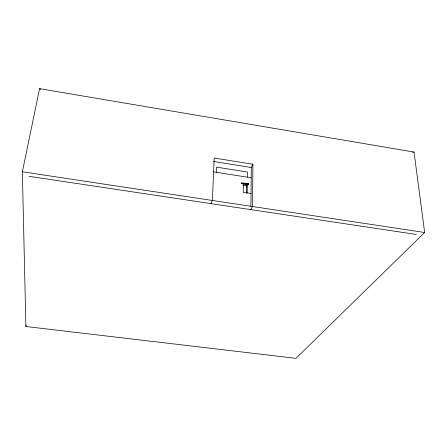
<?xml version="1.0" encoding="UTF-8"?>
<svg xmlns="http://www.w3.org/2000/svg" width="447" height="447" viewBox="0 0 447 447"><rect width="100%" height="100%" fill="white"/><g stroke="black" fill="none" stroke-linecap="round" stroke-linejoin="round"><path stroke-width="0.67" d="M211.012 203.636L212.386 200.463L214.202 158.026L252.918 164.239L252.538 206.52L250.873 209.621M250.907 206.257L251.309 167.536L252.918 164.239M246.666 193.171L246.772 185.93L247.247 184.974L243.364 184.371L242.894 185.332L246.772 185.93M247.141 192.886L247.247 184.974M247.353 177.168L247.426 172.028L216.532 167.128L216.326 172.291M243.364 184.371L243.229 192.283L251.041 193.484M25.892 326.506L22.35 171.793L39.593 88.662L414.034 152.058L424.65 232.49L295.97 358.338L25.892 326.506L26.144 325.142M412.648 152.22L414.034 152.058M248.247 184.052L247.94 183.901L248.247 184.103M22.35 171.793L424.65 232.49M28.971 176.308L416.313 234.457M213.716 171.877L251.203 177.777M213.549 161.507L251.309 167.536M39.593 88.662L40.806 89.344M246.588 183.706L246.515 184.259L246.588 183.656M243.168 183.426C243.514 182.89 243.313 183.963 243.168 183.387M247.42 183.952L247.61 184.415L247.632 183.84L247.197 183.734L246.878 184.298L247.42 183.952M248.247 183.862L248.247 184.466L247.744 184.432C249.633 184.79 247.09 183.002 248.247 183.862M241.754 182.974C241.291 184.186 241.95 181.555 242.173 183.505C241.212 183.751 242.76 183.108 241.754 182.974M245.213 183.991C245.979 183.862 244.587 182.851 245.213 183.991M242.57 183.577C243.118 183.84 242.682 182.359 242.57 183.577M243.721 182.963C244.883 183.091 243.174 184.343 244.52 183.639A0.631 0.508 25.5 0 0 244.487 183.304L243.721 182.963M242.47 183.063L242.52 183.08M246.107 183.834L245.61 183.985L246.236 183.991L245.766 183.538L246.107 183.834M245.761 183.661L246.107 183.784L245.761 183.661"/></g></svg>
